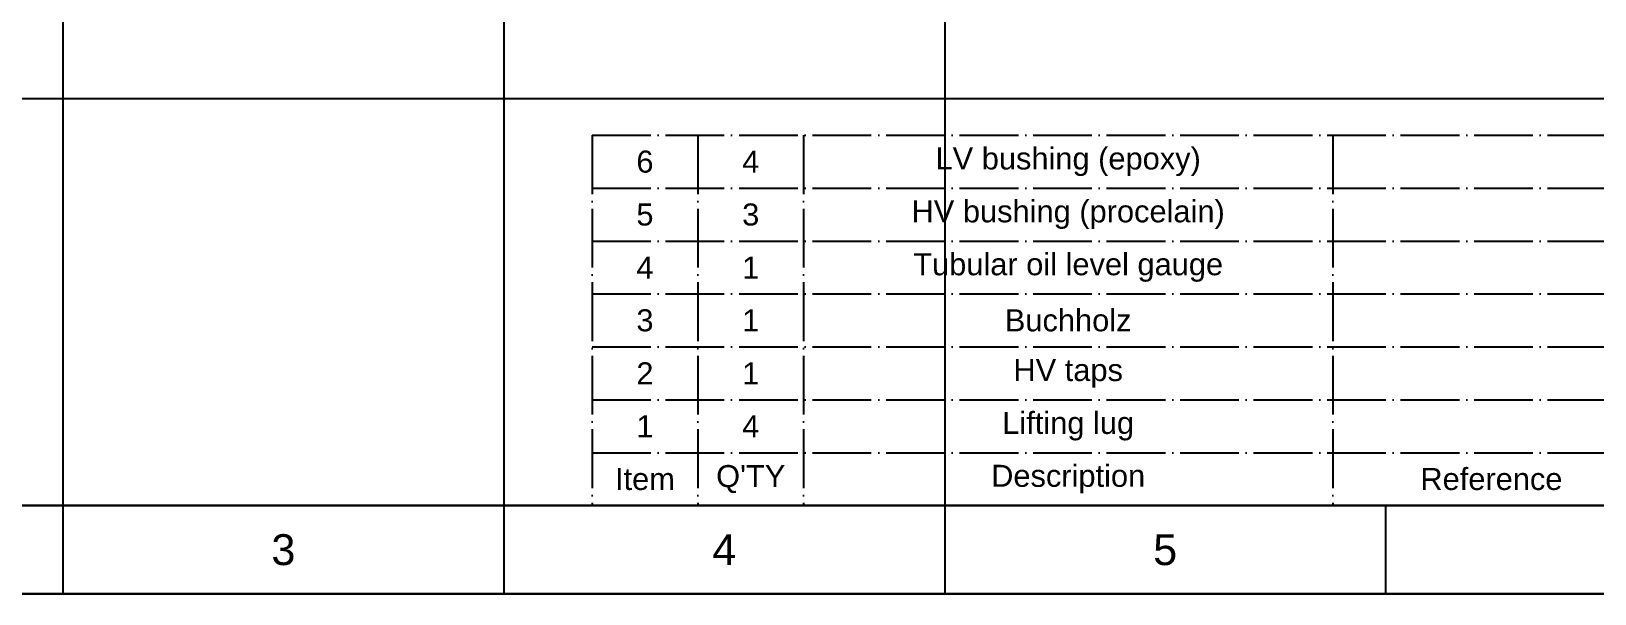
# Model space of a CAD drawing. Header units: millimetres. Extents: x 30710 to 48779, y -19256 to -8564.
# Drawn here: x 34541 to 40924, y -19256 to -16959 of the extents above; entities that cross this region are included whole.
import ezdxf
from ezdxf.enums import TextEntityAlignment as Align

# ---------------------------------------------------------------- set-up
doc = ezdxf.new("R2010")
doc.units = ezdxf.units.MM
doc.header["$LTSCALE"] = 10
doc.linetypes.add('ACAD_ISO04W100', pattern=[30, 24, -3, 0, -3])
doc.layers.get('0').update_dxf_attribs({"color": 1, "linetype": 'ACAD_ISO04W100', "lineweight": 25})
doc.layers.get('Defpoints').update_dxf_attribs({"lineweight": 25})
doc.layers.add('1', color=4, linetype='Continuous', lineweight=30)
doc.layers.add('2', color=3, linetype='Continuous', lineweight=25)
doc.styles.get("Standard").update_dxf_attribs({"font": ''})
doc.styles.get('Standard').set_extended_font_data('arial')

# ---------------------------------------------------------------- blocks, each defined once
blk = doc.blocks.new('*T6')
at = {"layer": '2', "color": 0, "linetype": 'ByBlock', "lineweight": -2}
for p, q in [((0, 0), (4320, 0)), ((0, 0), (0, -1512)), ((432, 0), (432, -1512)), ((864, 0), (864, -1512)), ((3024, 0), (3024, -1512)), ((4320, 0), (4320, -1512)), ((0, -216), (4320, -216)), ((0, -432), (4320, -432)), ((0, -648), (4320, -648)), ((0, -864), (4320, -864)), ((0, -1080), (4320, -1080)), ((0, -1296), (4320, -1296)), ((0, -1512), (4320, -1512))]:
    blk.add_line(p, q, dxfattribs=at)
at = {"layer": '2', "color": 0, "char_height": 90, "attachment_point": 5}
for s, insert, width in [('6', (216, -108), 432), ('4', (648, -108), 432), ('LV bushing (epoxy)', (1944, -108), 2160), ('5', (216, -324), 432), ('3', (648, -324), 432), ('HV bushing (procelain)', (1944, -324), 2160), ('4', (216, -540), 432), ('1', (648, -540), 432), ('Tubular oil level gauge', (1944, -540), 2160), ('3', (216, -756), 432), ('1', (648, -756), 432), ('Buchholz', (1944, -756), 2160), ('2', (216, -972), 432), ('1', (648, -972), 432), ('HV taps', (1944, -972), 2160), ('1', (216, -1188), 432), ('4', (648, -1188), 432), ('Lifting lug', (1944, -1188), 2160), ('Item', (216, -1404), 432), ("Q'TY", (648, -1404), 432), ('Description', (1944, -1404), 2160), ('Reference', (3672, -1404), 1296)]:
    blk.add_mtext(s, dxfattribs=dict(at, insert=insert, width=width))

msp = doc.modelspace()

# ---------------------------------------------------------------- linework, layer by layer
at = {"layer": '1'}
msp.add_lwpolyline([(30710.22, -8564.163), (45830.22, -8564.163), (45830.22, -19256.163), (30710.22, -19256.163)], close=True, dxfattribs=at)
at = {"layer": '2'}
for p, q in [((34670.22, -18896.163), (34670.22, -19256.163)), ((36470.22, -18896.163), (36470.22, -19256.163)), ((38270.22, -18896.163), (38270.22, -19256.163)), ((40070.22, -18896.163), (40070.22, -19256.163))]:
    msp.add_line(p, q, dxfattribs=at)
msp.add_lwpolyline([(31070.22, -8924.163), (45470.22, -8924.163), (45470.22, -18896.163), (31070.22, -18896.163)], close=True, dxfattribs=at)
at = {"layer": 'Defpoints'}
for p, q in [((34670.22, -8564.163), (34670.22, -19256.163)), ((36470.22, -8564.163), (36470.22, -19256.163)), ((38270.22, -8564.163), (38270.22, -19256.163)), ((30710.22, -17234.162), (45830.22, -17234.162)), ((30710.22, -18896.163), (45830.22, -18896.163))]:
    msp.add_line(p, q, dxfattribs=at)

# ---------------------------------------------------------------- block references
msp.add_blockref('*T6', (36830.22, -17384.163))

# ---------------------------------------------------------------- texts
at = {"layer": '2'}
for s, p in [('3', (35570.22, -19076.163)), ('4', (37370.22, -19076.163)), ('5', (39170.22, -19076.163))]:
    msp.add_text(s, height=126, dxfattribs=at).set_placement(p, align=Align.MIDDLE_CENTER)

doc.saveas('drawing.dxf')
